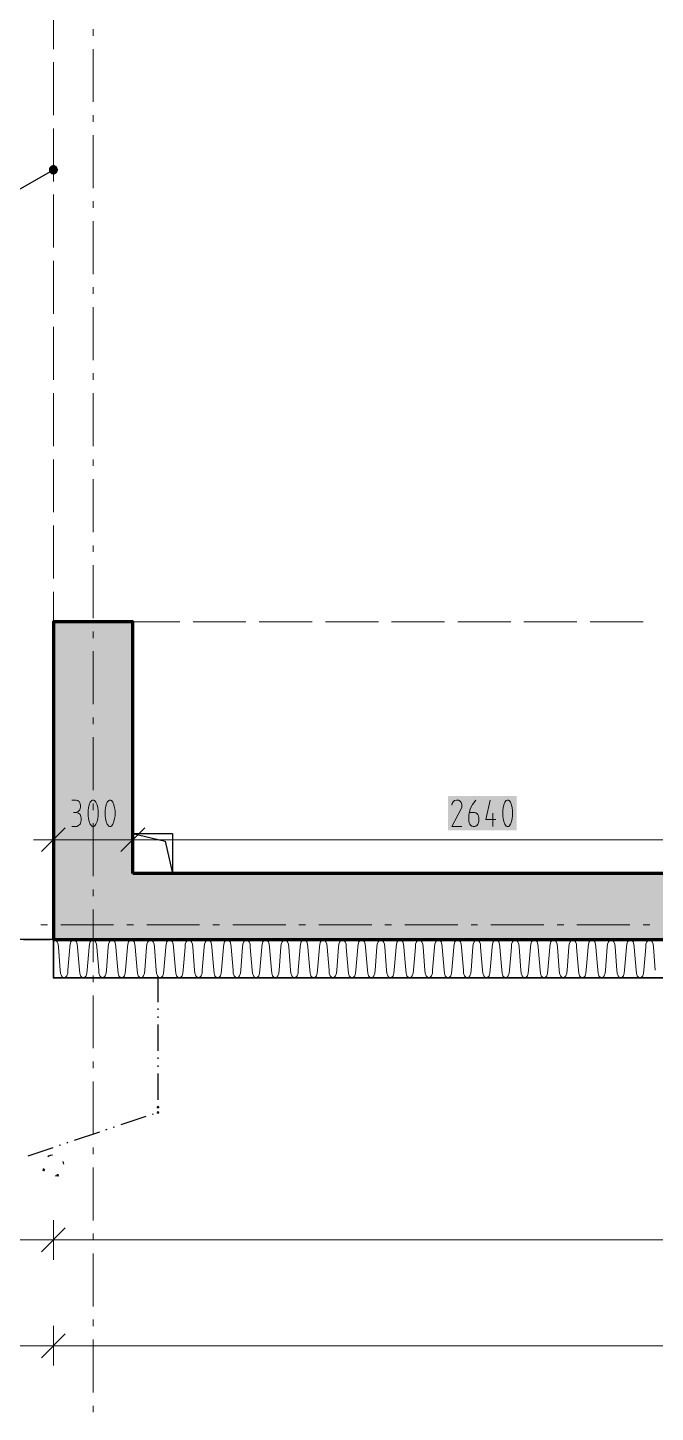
# Model space of a CAD drawing. Header units: millimetres. Extents: x 0 to 594, y 0 to 420.
# Drawn here: x 397.29 to 415.95, y 139.37 to 180.56 of the extents above; entities that cross this region are included whole.
import ezdxf

# ---------------------------------------------------------------- set-up
doc = ezdxf.new("R2010")
doc.units = ezdxf.units.MM
doc.header["$LTSCALE"] = 8
for name, color, linetype in [('PDF_Dokresleni nad rovinou rezu', 7, 'Continuous'), ('PDF_Dokresleni pod rovinou rezu', 7, 'Continuous'), ('PDF_Dopravni znaceni', 7, 'Continuous'), ('PDF_Klempirske vyrobky', 7, 'Continuous'), ('PDF_Koty delkove', 7, 'Continuous'), ('PDF_Obecne 0.25', 7, 'Continuous'), ('PDF_Osy hlavni', 7, 'Continuous'), ('PDF_Popis Zamecnicke vyrobky', 7, 'Continuous'), ('PDF_Prostupy', 7, 'Continuous'), ('PDF_Steny vnitrni', 7, 'Continuous'), ('PDF_Zatepleni', 7, 'Continuous')]:
    doc.layers.add(name, color=color, linetype=linetype)

msp = doc.modelspace()

# ---------------------------------------------------------------- linework, layer by layer
at = {"layer": 'PDF_Dokresleni nad rovinou rezu', "lineweight": 25}
for points in [[(401.162, 152.291), (401.162, 151.575)], [(401.162, 151.378), (401.162, 151.339)], [(401.162, 151.142), (401.162, 151.103)], [(401.162, 150.906), (401.162, 150.118)], [(401.162, 149.921), (401.162, 149.882)], [(401.162, 149.685), (401.162, 149.646)], [(401.162, 149.449), (401.162, 148.662)], [(401.162, 148.465), (401.162, 148.446)], [(400.799, 148.167), (400.053, 147.917)], [(401.023, 148.242), (400.986, 148.229)], [(399.418, 147.705), (398.671, 147.455)], [(399.642, 147.78), (399.605, 147.767)], [(399.866, 147.855), (399.829, 147.842)], [(398.037, 147.242), (397.29, 146.992)], [(398.261, 147.317), (398.223, 147.305)], [(398.485, 147.392), (398.447, 147.38)]]:
    msp.add_lwpolyline(points, dxfattribs=at)
at = {"layer": 'PDF_Dokresleni nad rovinou rezu', "lineweight": 25, "transparency": 33554559}
for points in [[(401.162, 152.341), (401.211, 152.291), (401.112, 152.291), (401.162, 152.242)], [(401.162, 148.495), (401.211, 148.446), (401.112, 148.446), (401.162, 148.397)], [(401.208, 148.304), (401.177, 148.242), (401.146, 148.335), (401.115, 148.273)]]:
    msp.add_solid(points, dxfattribs=at)
at = {"layer": 'PDF_Dokresleni pod rovinou rezu', "lineweight": 25}
msp.add_lwpolyline([(397.165, 153.433), (397.953, 153.433)], dxfattribs=at)
at = {"layer": 'PDF_Dokresleni pod rovinou rezu', "lineweight": 25, "transparency": 33554559}
msp.add_solid([(398.002, 153.433), (398.051, 153.482), (398.051, 153.384), (398.101, 153.433)], dxfattribs=at)
at = {"layer": 'PDF_Dopravni znaceni', "lineweight": 18}
for points in [[(398.051, 181.496), (398.051, 179.921)], [(398.051, 179.528), (398.051, 177.953)], [(398.051, 177.559), (398.051, 175.984)], [(398.051, 175.591), (398.051, 174.016)], [(398.051, 173.622), (398.051, 172.047)], [(398.051, 171.654), (398.051, 170.079)], [(398.051, 169.685), (398.051, 168.11)], [(398.051, 167.717), (398.051, 166.142)], [(398.051, 165.748), (398.051, 164.173)], [(398.051, 163.78), (398.051, 162.882)], [(398.268, 162.882), (399.842, 162.882)], [(400.236, 162.882), (401.811, 162.882)], [(402.205, 162.882), (403.779, 162.882)], [(404.173, 162.882), (405.748, 162.882)], [(406.142, 162.882), (407.716, 162.882)], [(408.11, 162.882), (409.685, 162.882)], [(410.079, 162.882), (411.653, 162.882)], [(412.047, 162.882), (413.622, 162.882)], [(414.016, 162.882), (415.59, 162.882)]]:
    msp.add_lwpolyline(points, dxfattribs=at)
at = {"layer": 'PDF_Dopravni znaceni', "lineweight": 18, "transparency": 33554559}
for points in [[(398.016, 162.882), (398.051, 162.917), (398.051, 162.847), (398.087, 162.882)], [(398.051, 162.917), (398.087, 162.882), (398.016, 162.882), (398.051, 162.847)]]:
    msp.add_solid(points, dxfattribs=at)
at = {"layer": 'PDF_Klempirske vyrobky', "lineweight": 25}
for points in [[(397.752, 146.627), (397.763, 146.579)], [(397.951, 147.006), (397.922, 146.995), (397.883, 146.967)], [(398.027, 147.019), (397.951, 147.006)], [(398.358, 146.75), (398.341, 146.827)], [(398.112, 146.404), (398.18, 146.42)]]:
    msp.add_lwpolyline(points, dxfattribs=at)
at = {"layer": 'PDF_Klempirske vyrobky', "lineweight": 25, "transparency": 33554559}
for points in [[(397.735, 146.619), (397.804, 146.607), (397.723, 146.55), (397.792, 146.539)], [(398.139, 146.391), (398.151, 146.46), (398.208, 146.38), (398.22, 146.448)]]:
    msp.add_solid(points, dxfattribs=at)
at = {"layer": 'PDF_Koty delkove', "lineweight": 18}
for points in [[(398.603, 157.582), (398.729, 157.582), (398.771, 157.57), (398.813, 157.543), (398.834, 157.504), (398.855, 157.426), (398.855, 157.373), (398.834, 157.294), (398.792, 157.241), (398.729, 157.215), (398.645, 157.215)], [(399.369, 157.346), (399.348, 157.438), (399.317, 157.517), (399.275, 157.57), (399.254, 157.582), (399.212, 157.582), (399.191, 157.57), (399.149, 157.517), (399.118, 157.438), (399.096, 157.346), (399.085, 157.268), (399.085, 157.111), (399.096, 157.032), (399.118, 156.94), (399.149, 156.861), (399.191, 156.808), (399.212, 156.795), (399.254, 156.795), (399.275, 156.808), (399.317, 156.861), (399.348, 156.94), (399.369, 157.032), (399.38, 157.111)], [(399.38, 157.111), (399.38, 157.268), (399.369, 157.346)], [(410.43, 157.215), (410.576, 157.215), (410.619, 157.202), (410.65, 157.176), (410.671, 157.149), (410.692, 157.111), (410.702, 157.058), (410.702, 156.953), (410.692, 156.9), (410.671, 156.861), (410.65, 156.835), (410.619, 156.808), (410.576, 156.795), (410.535, 156.795), (410.493, 156.808), (410.461, 156.835), (410.44, 156.861), (410.419, 156.9), (410.408, 156.953), (410.408, 157.137), (410.45, 157.32), (410.513, 157.452), (410.619, 157.582)], [(411.206, 157.005), (410.912, 157.005), (411.039, 157.582)], [(411.71, 157.111), (411.71, 157.268), (411.7, 157.346), (411.679, 157.438), (411.647, 157.517), (411.606, 157.57), (411.584, 157.582), (411.543, 157.582), (411.521, 157.57), (411.48, 157.517), (411.448, 157.438), (411.427, 157.346), (411.416, 157.268), (411.416, 157.111), (411.427, 157.032), (411.448, 156.94), (411.48, 156.861)], [(398.051, 155.811), (398.051, 156.401), (398.051, 156.992)], [(398.603, 156.795), (398.75, 156.795), (398.802, 156.822), (398.844, 156.861), (398.865, 156.926), (398.876, 156.979), (398.876, 157.032), (398.865, 157.097), (398.844, 157.149), (398.802, 157.189), (398.729, 157.215)], [(400.414, 155.811), (400.414, 156.401), (400.414, 156.992)], [(411.123, 156.795), (411.123, 157.189)], [(411.48, 156.861), (411.521, 156.808), (411.543, 156.795), (411.584, 156.795), (411.606, 156.808), (411.647, 156.861), (411.679, 156.94), (411.7, 157.032), (411.71, 157.111)], [(397.697, 156.047), (398.406, 156.756)], [(400.059, 156.047), (400.768, 156.756)], [(398.051, 156.401), (397.461, 156.401)], [(398.051, 156.401), (400.414, 156.401), (421.201, 156.401), (423.563, 156.401), (448.445, 156.401), (449.232, 156.401), (462.224, 156.401), (463.012, 156.401), (466.161, 156.401)], [(398.051, 143.909), (398.051, 144.499), (398.051, 145.09)], [(397.697, 144.145), (398.405, 144.853)], [(97.776, 144.499), (100.65, 144.499), (151.201, 144.499), (200.807, 144.499), (250.414, 144.499), (300.02, 144.499), (348.445, 144.499), (398.051, 144.499), (461.791, 144.499)], [(397.697, 140.995), (398.405, 141.704)], [(398.051, 140.759), (398.051, 141.35), (398.051, 141.94)], [(97.776, 141.35), (100.65, 141.35), (150.02, 141.35), (152.382, 141.35), (199.823, 141.35), (201.792, 141.35), (249.233, 141.35), (251.595, 141.35), (298.839, 141.35), (301.201, 141.35), (348.445, 141.35), (350.807, 141.35), (398.051, 141.35), (469.272, 141.35)]]:
    msp.add_lwpolyline(points, dxfattribs=at)
msp.add_lwpolyline([(399.884, 157.111), (399.884, 157.268), (399.873, 157.346), (399.852, 157.438), (399.821, 157.517), (399.779, 157.57), (399.758, 157.582), (399.716, 157.582), (399.695, 157.57), (399.653, 157.517), (399.622, 157.438), (399.6, 157.346), (399.589, 157.268), (399.589, 157.111), (399.6, 157.032), (399.622, 156.94), (399.653, 156.861), (399.695, 156.808), (399.716, 156.795), (399.758, 156.795), (399.779, 156.808), (399.821, 156.861), (399.852, 156.94), (399.873, 157.032)], close=True, dxfattribs=at)
msp.add_lwpolyline([(410.198, 156.795), (409.904, 156.795), (410.178, 157.32), (410.198, 157.373), (410.198, 157.452, 0.9832), (409.904, 157.426)], format="xyb", dxfattribs=at)
at = {"layer": 'PDF_Koty delkove', "color": 7, "lineweight": 18, "true_color": 0xffffff, "transparency": 33554559}
for points in [[(398.463, 156.677), (400.001, 156.677), (398.463, 157.7), (400.001, 157.7)], [(409.786, 156.677), (411.828, 156.677), (409.786, 157.7), (411.828, 157.7)]]:
    msp.add_solid(points, dxfattribs=at)
at = {"layer": 'PDF_Obecne 0.25', "lineweight": 25}
msp.add_lwpolyline([(398.051, 153.433), (352.776, 153.433)], dxfattribs=at)
at = {"layer": 'PDF_Osy hlavni', "lineweight": 18}
for points in [[(399.232, 180.512), (399.232, 180.315)], [(399.232, 179.921), (399.232, 178.347)], [(399.232, 177.953), (399.232, 177.756)], [(399.232, 177.362), (399.232, 175.788)], [(399.232, 175.394), (399.232, 175.197)], [(399.232, 174.803), (399.232, 173.229)], [(399.232, 172.835), (399.232, 172.638)], [(399.232, 172.244), (399.232, 170.669)], [(399.232, 170.276), (399.232, 170.079)], [(399.232, 169.685), (399.232, 168.11)], [(399.232, 167.717), (399.232, 167.52)], [(399.232, 167.126), (399.232, 165.551)], [(399.232, 165.158), (399.232, 164.961)], [(399.232, 164.567), (399.232, 162.992)], [(399.232, 162.599), (399.232, 162.402)], [(399.232, 162.008), (399.232, 160.433)], [(399.232, 160.04), (399.232, 159.843)], [(399.232, 159.449), (399.232, 157.874)], [(399.232, 157.481), (399.232, 157.284)], [(399.232, 156.89), (399.232, 155.315)], [(399.232, 154.921), (399.232, 154.725)], [(399.232, 154.331), (399.232, 152.756)], [(397.677, 153.866), (397.874, 153.866)], [(398.268, 153.866), (399.842, 153.866)], [(400.236, 153.866), (400.433, 153.866)], [(400.827, 153.866), (402.401, 153.866)], [(402.795, 153.866), (402.992, 153.866)], [(403.386, 153.866), (404.96, 153.866)], [(405.354, 153.866), (405.551, 153.866)], [(405.945, 153.866), (407.519, 153.866)], [(407.913, 153.866), (408.11, 153.866)], [(408.504, 153.866), (410.079, 153.866)], [(410.472, 153.866), (410.669, 153.866)], [(411.063, 153.866), (412.638, 153.866)], [(413.031, 153.866), (413.228, 153.866)], [(413.622, 153.866), (415.197, 153.866)], [(415.59, 153.866), (415.787, 153.866)], [(399.232, 152.362), (399.232, 152.166)], [(399.232, 151.772), (399.232, 150.197)], [(399.232, 149.803), (399.232, 149.607)], [(399.232, 149.213), (399.232, 147.638)], [(399.232, 147.244), (399.232, 147.047)], [(399.232, 146.654), (399.232, 145.079)], [(399.232, 144.685), (399.232, 144.488)], [(399.232, 144.095), (399.232, 142.52)], [(399.232, 142.126), (399.232, 141.929)], [(399.232, 141.536), (399.232, 139.961)], [(399.232, 139.567), (399.232, 139.37)]]:
    msp.add_lwpolyline(points, dxfattribs=at)
at = {"layer": 'PDF_Popis Zamecnicke vyrobky', "lineweight": 25}
for points in [[(396.066, 175.195), (398.051, 176.329)], [(397.993, 176.432), (397.993, 176.432)], [(398.154, 176.388), (398.154, 176.388)], [(397.949, 176.27), (397.949, 176.27)], [(398.11, 176.226), (398.11, 176.226)]]:
    msp.add_lwpolyline(points, dxfattribs=at)
msp.add_lwpolyline([(398.154, 176.388), (398.143, 176.404), (398.13, 176.417), (398.114, 176.429), (398.097, 176.438), (398.079, 176.444), (398.06, 176.447), (398.041, 176.447), (398.022, 176.443), (398.003, 176.437), (397.986, 176.428), (397.971, 176.416), (397.958, 176.402), (397.948, 176.386), (397.94, 176.368), (397.935, 176.349), (397.933, 176.33), (397.935, 176.311), (397.939, 176.292), (397.947, 176.274), (397.957, 176.258), (397.97, 176.244), (397.985, 176.232), (398.001, 176.222), (398.019, 176.215), (398.038, 176.212), (398.058, 176.211), (398.077, 176.214), (398.095, 176.219), (398.112, 176.228), (398.128, 176.239), (398.142, 176.253), (398.153, 176.269), (398.161, 176.286), (398.167, 176.304), (398.169, 176.323), (398.169, 176.343), (398.165, 176.362), (398.158, 176.38)], close=True, dxfattribs=at)
at = {"layer": 'PDF_Popis Zamecnicke vyrobky', "lineweight": 25, "transparency": 33554559}
for points in [[(397.934, 176.33), (398.05, 176.212), (397.95, 176.388)], [(397.992, 176.227), (397.934, 176.33), (397.949, 176.27)], [(397.934, 176.33), (397.992, 176.227), (398.05, 176.212)], [(397.95, 176.388), (398.11, 176.226), (397.993, 176.432)], [(397.95, 176.388), (398.05, 176.212), (398.11, 176.226)], [(397.993, 176.432), (398.153, 176.27), (398.052, 176.447)], [(397.993, 176.432), (398.11, 176.226), (398.153, 176.27)], [(398.052, 176.447), (398.153, 176.27), (398.169, 176.328)], [(398.052, 176.447), (398.169, 176.328), (398.11, 176.431)], [(398.11, 176.431), (398.169, 176.328), (398.154, 176.388)]]:
    msp.add_solid(points, dxfattribs=at)
at = {"layer": 'PDF_Prostupy', "lineweight": 25}
msp.add_lwpolyline([(400.414, 155.402), (400.414, 156.583), (401.595, 156.583), (401.595, 155.402)], close=True, dxfattribs=at)
msp.add_lwpolyline([(400.414, 156.583), (401.372, 156.36), (401.595, 155.402)], dxfattribs=at)
at = {"layer": 'PDF_Steny vnitrni', "lineweight": 70}
for points in [[(398.051, 155.402), (398.051, 155.402), (398.051, 153.433), (466.161, 153.433), (468.13, 153.433), (468.13, 202.921), (466.161, 202.921), (455.177, 202.921), (453.996, 202.921), (441.476, 202.921), (441.476, 202.724), (441.476, 200.953), (466.161, 200.953)], [(400.414, 155.402), (400.414, 162.882), (398.051, 162.882), (398.051, 155.402)], [(421.201, 155.402), (400.414, 155.402)]]:
    msp.add_lwpolyline(points, dxfattribs=at)
at = {"layer": 'PDF_Steny vnitrni', "color": 9, "lineweight": 9, "true_color": 0xc0c0c0, "transparency": 33554559}
for points in [[(398.051, 162.882), (398.051, 155.402), (400.414, 162.882), (400.414, 155.402)], [(398.051, 153.433), (466.161, 153.433), (398.051, 155.402), (466.161, 155.402)]]:
    msp.add_solid(points, dxfattribs=at)
at = {"layer": 'PDF_Zatepleni', "lineweight": 9}
for points in [[(398.073, 153.433), (398.051, 153.422)], [(398.199, 153.205), (398.191, 153.293), (398.166, 153.367), (398.128, 153.417), (398.097, 153.433)], [(398.643, 153.433), (398.612, 153.417), (398.574, 153.367), (398.549, 153.293), (398.541, 153.205)], [(398.77, 153.205), (398.761, 153.293), (398.737, 153.367), (398.699, 153.417), (398.667, 153.433)], [(399.214, 153.433), (399.182, 153.417), (399.145, 153.367), (399.12, 153.293), (399.112, 153.205)], [(399.341, 153.205), (399.332, 153.293), (399.307, 153.367), (399.27, 153.417), (399.238, 153.433)], [(399.785, 153.433), (399.753, 153.417), (399.716, 153.367), (399.691, 153.293), (399.682, 153.205)], [(399.912, 153.205), (399.903, 153.293), (399.878, 153.367), (399.841, 153.417), (399.809, 153.433)], [(400.356, 153.433), (400.324, 153.417), (400.287, 153.367), (400.262, 153.293), (400.253, 153.205)], [(400.483, 153.205), (400.474, 153.293), (400.449, 153.367), (400.412, 153.417), (400.38, 153.433)], [(400.927, 153.433), (400.895, 153.417), (400.858, 153.367), (400.833, 153.293), (400.824, 153.205)], [(401.054, 153.205), (401.045, 153.293), (401.02, 153.367), (400.983, 153.417), (400.951, 153.433)], [(401.498, 153.433), (401.466, 153.417), (401.429, 153.367), (401.404, 153.293), (401.395, 153.205)], [(401.625, 153.205), (401.616, 153.293), (401.591, 153.367), (401.554, 153.417), (401.522, 153.433)], [(402.069, 153.433), (402.037, 153.417), (402, 153.367), (401.975, 153.293), (401.966, 153.205)], [(402.195, 153.205), (402.187, 153.293), (402.162, 153.367), (402.125, 153.417), (402.093, 153.433)], [(402.64, 153.433), (402.608, 153.417), (402.57, 153.367), (402.546, 153.293), (402.537, 153.205)], [(402.733, 153.367), (402.695, 153.417), (402.664, 153.433)], [(402.766, 153.205), (402.758, 153.293), (402.733, 153.367)], [(403.21, 153.433), (403.178, 153.417), (403.141, 153.367), (403.116, 153.293), (403.108, 153.205)], [(403.337, 153.205), (403.328, 153.293), (403.304, 153.367), (403.266, 153.417), (403.234, 153.433)], [(403.781, 153.433), (403.749, 153.417), (403.712, 153.367), (403.687, 153.293), (403.679, 153.205)], [(403.965, 152.52), (403.908, 153.205), (403.899, 153.293), (403.874, 153.367), (403.837, 153.417), (403.805, 153.433)], [(404.352, 153.433), (404.32, 153.417), (404.283, 153.367), (404.258, 153.293), (404.249, 153.205)], [(404.479, 153.205), (404.47, 153.293), (404.445, 153.367), (404.408, 153.417), (404.376, 153.433)], [(404.923, 153.433), (404.891, 153.417), (404.854, 153.367), (404.829, 153.293), (404.82, 153.205)], [(405.05, 153.205), (405.041, 153.293), (405.016, 153.367), (404.979, 153.417), (404.947, 153.433)], [(405.494, 153.433), (405.462, 153.417), (405.425, 153.367), (405.4, 153.293), (405.391, 153.205)], [(405.621, 153.205), (405.612, 153.293), (405.587, 153.367), (405.55, 153.417), (405.518, 153.433)], [(406.065, 153.433), (406.033, 153.417), (405.996, 153.367), (405.971, 153.293), (405.962, 153.205)], [(406.191, 153.205), (406.183, 153.293), (406.158, 153.367), (406.121, 153.417), (406.089, 153.433)], [(406.636, 153.433), (406.604, 153.417), (406.566, 153.367), (406.542, 153.293), (406.533, 153.205)], [(406.819, 152.52), (406.762, 153.205), (406.754, 153.293), (406.729, 153.367), (406.691, 153.417), (406.66, 153.433)], [(407.206, 153.433), (407.175, 153.417), (407.137, 153.367), (407.112, 153.293), (407.104, 153.205)], [(407.333, 153.205), (407.324, 153.293), (407.3, 153.367), (407.262, 153.417), (407.23, 153.433)], [(407.777, 153.433), (407.745, 153.417), (407.708, 153.367), (407.683, 153.293), (407.675, 153.205)], [(407.904, 153.205), (407.895, 153.293), (407.87, 153.367), (407.833, 153.417), (407.801, 153.433)], [(408.348, 153.433), (408.316, 153.417), (408.279, 153.367), (408.254, 153.293), (408.245, 153.205)], [(408.475, 153.205), (408.466, 153.293), (408.441, 153.367), (408.404, 153.417), (408.372, 153.433)], [(408.919, 153.433), (408.887, 153.417), (408.85, 153.367), (408.825, 153.293), (408.816, 153.205)], [(409.046, 153.205), (409.037, 153.293), (409.012, 153.367), (408.975, 153.417), (408.943, 153.433)], [(409.49, 153.433), (409.458, 153.417), (409.421, 153.367), (409.396, 153.293), (409.387, 153.205)], [(409.514, 153.433), (409.546, 153.417), (409.583, 153.367), (409.608, 153.293), (409.617, 153.205), (409.673, 152.52), (409.682, 152.432), (409.707, 152.358), (409.744, 152.309), (409.787, 152.291)], [(410.061, 153.433), (410.029, 153.417), (409.992, 153.367), (409.967, 153.293), (409.958, 153.205)], [(410.188, 153.205), (410.179, 153.293), (410.154, 153.367), (410.117, 153.417), (410.085, 153.433)], [(410.632, 153.433), (410.6, 153.417), (410.563, 153.367), (410.538, 153.293), (410.529, 153.205)], [(410.758, 153.205), (410.75, 153.293), (410.725, 153.367), (410.688, 153.417), (410.656, 153.433)], [(411.133, 153.367), (411.108, 153.293), (411.1, 153.205)], [(411.203, 153.433), (411.171, 153.417), (411.133, 153.367)], [(411.329, 153.205), (411.321, 153.293), (411.296, 153.367), (411.258, 153.417), (411.227, 153.433)], [(411.773, 153.433), (411.741, 153.417), (411.704, 153.367), (411.679, 153.293), (411.671, 153.205), (411.614, 152.52)], [(411.9, 153.205), (411.891, 153.293), (411.867, 153.367), (411.829, 153.417), (411.797, 153.433)], [(412.344, 153.433), (412.312, 153.417), (412.275, 153.367), (412.25, 153.293), (412.241, 153.205), (412.185, 152.52)], [(412.471, 153.205), (412.462, 153.293), (412.437, 153.367), (412.4, 153.417), (412.368, 153.433)], [(412.915, 153.433), (412.883, 153.417), (412.846, 153.367), (412.821, 153.293), (412.812, 153.205), (412.756, 152.52)], [(413.042, 153.205), (413.033, 153.293), (413.008, 153.367), (412.971, 153.417), (412.939, 153.433)], [(413.486, 153.433), (413.454, 153.417), (413.417, 153.367), (413.392, 153.293), (413.383, 153.205), (413.327, 152.52)], [(413.613, 153.205), (413.604, 153.293), (413.579, 153.367), (413.542, 153.417), (413.51, 153.433)], [(414.057, 153.433), (414.025, 153.417), (413.988, 153.367), (413.963, 153.293), (413.954, 153.205)], [(414.184, 153.205), (414.175, 153.293), (414.15, 153.367), (414.113, 153.417), (414.081, 153.433)], [(414.628, 153.433), (414.596, 153.417), (414.559, 153.367), (414.534, 153.293), (414.525, 153.205), (414.468, 152.52)], [(414.754, 153.205), (414.746, 153.293), (414.721, 153.367), (414.684, 153.417), (414.652, 153.433)], [(415.199, 153.433), (415.167, 153.417), (415.129, 153.367), (415.105, 153.293), (415.096, 153.205), (415.039, 152.52)], [(415.325, 153.205), (415.317, 153.293), (415.292, 153.367), (415.254, 153.417), (415.223, 153.433)], [(415.769, 153.433), (415.738, 153.417), (415.7, 153.367), (415.675, 153.293), (415.667, 153.205), (415.61, 152.52)], [(415.896, 153.205), (415.887, 153.293), (415.863, 153.367), (415.825, 153.417), (415.793, 153.433)], [(398.256, 152.52), (398.199, 153.205)], [(398.541, 153.205), (398.484, 152.52)], [(398.541, 153.205), (398.541, 153.205)], [(398.827, 152.52), (398.77, 153.205)], [(399.112, 153.205), (399.055, 152.52)], [(399.112, 153.205), (399.112, 153.205)], [(399.398, 152.52), (399.341, 153.205)], [(399.682, 153.205), (399.626, 152.52)], [(399.682, 153.205), (399.682, 153.205)], [(399.968, 152.52), (399.912, 153.205)], [(400.253, 153.205), (400.197, 152.52)], [(400.253, 153.205), (400.253, 153.205)], [(400.539, 152.52), (400.483, 153.205)], [(400.824, 153.205), (400.768, 152.52)], [(400.824, 153.205), (400.824, 153.205)], [(401.11, 152.52), (401.054, 153.205)], [(401.395, 153.205), (401.339, 152.52)], [(401.395, 153.205), (401.395, 153.205)], [(401.681, 152.52), (401.625, 153.205)], [(401.966, 153.205), (401.909, 152.52)], [(401.966, 153.205), (401.966, 153.205)], [(402.252, 152.52), (402.195, 153.205)], [(402.537, 153.205), (402.48, 152.52)], [(402.537, 153.205), (402.537, 153.205)], [(402.823, 152.52), (402.766, 153.205)], [(403.108, 153.205), (403.051, 152.52)], [(403.108, 153.205), (403.108, 153.205)], [(403.394, 152.52), (403.337, 153.205)], [(403.679, 153.205), (403.622, 152.52)], [(403.679, 153.205), (403.679, 153.205)], [(403.679, 153.205), (403.679, 153.205)], [(404.249, 153.205), (404.193, 152.52)], [(404.249, 153.205), (404.249, 153.205)], [(404.535, 152.52), (404.479, 153.205)], [(404.82, 153.205), (404.764, 152.52)], [(404.82, 153.205), (404.82, 153.205)], [(405.106, 152.52), (405.05, 153.205)], [(405.391, 153.205), (405.335, 152.52)], [(405.391, 153.205), (405.391, 153.205)], [(405.677, 152.52), (405.621, 153.205)], [(405.962, 153.205), (405.905, 152.52)], [(405.962, 153.205), (405.962, 153.205)], [(406.248, 152.52), (406.191, 153.205)], [(406.533, 153.205), (406.476, 152.52)], [(406.533, 153.205), (406.533, 153.205)], [(407.104, 153.205), (407.047, 152.52)], [(407.104, 153.205), (407.104, 153.205)], [(407.39, 152.52), (407.333, 153.205)], [(407.675, 153.205), (407.618, 152.52)], [(407.675, 153.205), (407.675, 153.205)], [(407.961, 152.52), (407.904, 153.205)], [(408.245, 153.205), (408.189, 152.52)], [(408.245, 153.205), (408.245, 153.205)], [(408.475, 153.205), (408.531, 152.52), (408.54, 152.432), (408.565, 152.358), (408.602, 152.309), (408.646, 152.291)], [(408.816, 153.205), (408.76, 152.52)], [(408.816, 153.205), (408.816, 153.205)], [(409.102, 152.52), (409.046, 153.205)], [(409.387, 153.205), (409.331, 152.52)], [(409.387, 153.205), (409.387, 153.205)], [(409.958, 153.205), (409.902, 152.52)], [(409.958, 153.205), (409.958, 153.205)], [(410.244, 152.52), (410.188, 153.205)], [(410.529, 153.205), (410.472, 152.52)], [(410.529, 153.205), (410.529, 153.205)], [(410.815, 152.52), (410.758, 153.205)], [(411.1, 153.205), (411.043, 152.52)], [(411.1, 153.205), (411.1, 153.205)], [(411.386, 152.52), (411.329, 153.205)], [(411.671, 153.205), (411.671, 153.205)], [(411.957, 152.52), (411.9, 153.205)], [(412.241, 153.205), (412.241, 153.205)], [(412.527, 152.52), (412.471, 153.205)], [(412.812, 153.205), (412.812, 153.205)], [(413.098, 152.52), (413.042, 153.205)], [(413.383, 153.205), (413.383, 153.205)], [(413.669, 152.52), (413.613, 153.205)], [(413.954, 153.205), (413.898, 152.52)], [(413.954, 153.205), (413.954, 153.205)], [(414.24, 152.52), (414.184, 153.205)], [(414.525, 153.205), (414.525, 153.205)], [(414.811, 152.52), (414.754, 153.205)], [(415.096, 153.205), (415.096, 153.205)], [(415.382, 152.52), (415.325, 153.205)], [(415.667, 153.205), (415.667, 153.205)], [(415.953, 152.52), (415.896, 153.205)], [(398.256, 152.52), (398.265, 152.432), (398.289, 152.358), (398.326, 152.309), (398.37, 152.291)], [(398.37, 152.291), (398.414, 152.309), (398.451, 152.358), (398.476, 152.432), (398.484, 152.52)], [(398.827, 152.52), (398.835, 152.432), (398.86, 152.358), (398.897, 152.309), (398.941, 152.291)], [(398.941, 152.291), (398.985, 152.309), (399.022, 152.358), (399.046, 152.432), (399.055, 152.52)], [(399.398, 152.52), (399.406, 152.432), (399.431, 152.358), (399.468, 152.309), (399.512, 152.291)], [(399.512, 152.291), (399.555, 152.309), (399.592, 152.358), (399.617, 152.432), (399.626, 152.52)], [(399.968, 152.52), (399.977, 152.432), (400.002, 152.358), (400.039, 152.309), (400.083, 152.291)], [(400.083, 152.291), (400.126, 152.309), (400.163, 152.358), (400.188, 152.432), (400.197, 152.52)], [(400.539, 152.52), (400.548, 152.432), (400.573, 152.358), (400.61, 152.309), (400.653, 152.291)], [(400.653, 152.291), (400.697, 152.309), (400.734, 152.358), (400.759, 152.432), (400.768, 152.52)], [(401.11, 152.52), (401.119, 152.432), (401.144, 152.358), (401.181, 152.309), (401.224, 152.291)], [(401.224, 152.291), (401.268, 152.309), (401.305, 152.358), (401.33, 152.432), (401.339, 152.52)], [(401.681, 152.52), (401.69, 152.432), (401.714, 152.358), (401.752, 152.309), (401.795, 152.291)], [(401.795, 152.291), (401.839, 152.309), (401.876, 152.358), (401.901, 152.432), (401.909, 152.52)], [(402.252, 152.52), (402.261, 152.432), (402.285, 152.358), (402.322, 152.309), (402.366, 152.291)], [(402.366, 152.291), (402.41, 152.309), (402.447, 152.358), (402.472, 152.432), (402.48, 152.52)], [(402.823, 152.52), (402.831, 152.432), (402.856, 152.358)], [(402.937, 152.291), (402.981, 152.309), (403.018, 152.358), (403.042, 152.432), (403.051, 152.52)], [(403.394, 152.52), (403.402, 152.432), (403.427, 152.358), (403.464, 152.309), (403.508, 152.291)], [(403.508, 152.291), (403.552, 152.309), (403.589, 152.358), (403.613, 152.432), (403.622, 152.52)], [(403.965, 152.52), (403.973, 152.432), (403.998, 152.358), (404.035, 152.309), (404.079, 152.291)], [(404.079, 152.291), (404.122, 152.309), (404.159, 152.358), (404.184, 152.432), (404.193, 152.52)], [(404.535, 152.52), (404.544, 152.432), (404.569, 152.358), (404.606, 152.309), (404.65, 152.291)], [(404.65, 152.291), (404.693, 152.309), (404.73, 152.358), (404.755, 152.432), (404.764, 152.52)], [(405.106, 152.52), (405.115, 152.432), (405.14, 152.358), (405.177, 152.309), (405.22, 152.291)], [(405.22, 152.291), (405.264, 152.309), (405.301, 152.358), (405.326, 152.432), (405.335, 152.52)], [(405.677, 152.52), (405.686, 152.432), (405.711, 152.358), (405.748, 152.309), (405.791, 152.291)], [(405.791, 152.291), (405.835, 152.309), (405.872, 152.358), (405.897, 152.432), (405.905, 152.52)], [(406.248, 152.52), (406.257, 152.432), (406.281, 152.358), (406.318, 152.309), (406.362, 152.291)], [(406.362, 152.291), (406.406, 152.309), (406.443, 152.358), (406.468, 152.432), (406.476, 152.52)], [(406.819, 152.52), (406.828, 152.432), (406.852, 152.358), (406.889, 152.309), (406.933, 152.291)], [(406.933, 152.291), (406.977, 152.309), (407.014, 152.358), (407.039, 152.432), (407.047, 152.52)], [(407.39, 152.52), (407.398, 152.432), (407.423, 152.358), (407.46, 152.309), (407.504, 152.291)], [(407.504, 152.291), (407.548, 152.309), (407.585, 152.358), (407.609, 152.432), (407.618, 152.52)], [(407.961, 152.52), (407.969, 152.432), (407.994, 152.358), (408.031, 152.309), (408.075, 152.291)], [(408.075, 152.291), (408.118, 152.309), (408.155, 152.358), (408.18, 152.432), (408.189, 152.52)], [(408.646, 152.291), (408.689, 152.309), (408.726, 152.358), (408.751, 152.432), (408.76, 152.52)], [(409.102, 152.52), (409.111, 152.432), (409.136, 152.358), (409.173, 152.309), (409.216, 152.291)], [(409.216, 152.291), (409.26, 152.309), (409.297, 152.358), (409.322, 152.432), (409.331, 152.52)], [(409.787, 152.291), (409.831, 152.309), (409.868, 152.358), (409.893, 152.432), (409.902, 152.52)], [(410.244, 152.52), (410.253, 152.432), (410.277, 152.358), (410.315, 152.309), (410.358, 152.291)], [(410.358, 152.291), (410.402, 152.309), (410.439, 152.358), (410.464, 152.432), (410.472, 152.52)], [(410.815, 152.52), (410.824, 152.432), (410.848, 152.358), (410.885, 152.309), (410.929, 152.291)], [(410.929, 152.291), (410.973, 152.309), (411.01, 152.358), (411.035, 152.432), (411.043, 152.52)], [(411.386, 152.52), (411.394, 152.432), (411.419, 152.358), (411.456, 152.309), (411.5, 152.291)], [(411.581, 152.358), (411.605, 152.432), (411.614, 152.52)], [(411.957, 152.52), (411.965, 152.432), (411.99, 152.358), (412.027, 152.309), (412.071, 152.291)], [(412.071, 152.291), (412.114, 152.309), (412.152, 152.358), (412.176, 152.432), (412.185, 152.52)], [(412.527, 152.52), (412.536, 152.432), (412.561, 152.358), (412.598, 152.309), (412.642, 152.291)], [(412.642, 152.291), (412.685, 152.309), (412.722, 152.358), (412.747, 152.432), (412.756, 152.52)], [(413.098, 152.52), (413.107, 152.432), (413.132, 152.358), (413.169, 152.309), (413.213, 152.291)], [(413.213, 152.291), (413.256, 152.309), (413.293, 152.358), (413.318, 152.432), (413.327, 152.52)], [(413.669, 152.52), (413.678, 152.432), (413.703, 152.358), (413.74, 152.309), (413.783, 152.291)], [(413.783, 152.291), (413.827, 152.309), (413.864, 152.358), (413.889, 152.432), (413.898, 152.52)], [(414.24, 152.52), (414.249, 152.432), (414.274, 152.358), (414.311, 152.309), (414.354, 152.291)], [(414.354, 152.291), (414.398, 152.309), (414.435, 152.358), (414.46, 152.432), (414.468, 152.52)], [(414.811, 152.52), (414.82, 152.432), (414.844, 152.358), (414.881, 152.309), (414.925, 152.291)], [(414.925, 152.291), (414.969, 152.309), (415.006, 152.358), (415.031, 152.432), (415.039, 152.52)], [(415.382, 152.52), (415.391, 152.432), (415.415, 152.358), (415.452, 152.309), (415.496, 152.291)], [(415.496, 152.291), (415.54, 152.309), (415.577, 152.358), (415.601, 152.432), (415.61, 152.52)], [(402.856, 152.358), (402.893, 152.309), (402.937, 152.291)], [(411.5, 152.291), (411.544, 152.309), (411.581, 152.358)]]:
    msp.add_lwpolyline(points, dxfattribs=at)
at = {"layer": 'PDF_Zatepleni', "lineweight": 35}
msp.add_lwpolyline([(468.13, 153.433), (466.161, 153.433), (398.051, 153.433), (398.051, 152.291), (469.272, 152.291), (469.272, 153.433)], dxfattribs=at)
at = {"layer": 'PDF_Zatepleni', "lineweight": 9, "transparency": 33554559}
for points in [[(398.484, 152.537), (398.502, 152.52), (398.466, 152.52), (398.484, 152.502)], [(399.055, 152.537), (399.073, 152.52), (399.037, 152.52), (399.055, 152.502)], [(399.626, 152.537), (399.644, 152.52), (399.608, 152.52), (399.626, 152.502)], [(400.197, 152.537), (400.215, 152.52), (400.179, 152.52), (400.197, 152.502)], [(400.768, 152.537), (400.785, 152.52), (400.75, 152.52), (400.768, 152.502)], [(401.339, 152.537), (401.356, 152.52), (401.321, 152.52), (401.339, 152.502)], [(401.909, 152.537), (401.927, 152.52), (401.892, 152.52), (401.909, 152.502)], [(402.48, 152.537), (402.498, 152.52), (402.463, 152.52), (402.48, 152.502)], [(403.051, 152.537), (403.069, 152.52), (403.033, 152.52), (403.051, 152.502)], [(403.622, 152.537), (403.64, 152.52), (403.604, 152.52), (403.622, 152.502)], [(404.193, 152.537), (404.211, 152.52), (404.175, 152.52), (404.193, 152.502)], [(404.764, 152.537), (404.781, 152.52), (404.746, 152.52), (404.764, 152.502)], [(405.335, 152.537), (405.352, 152.52), (405.317, 152.52), (405.335, 152.502)], [(405.905, 152.537), (405.923, 152.52), (405.888, 152.52), (405.905, 152.502)], [(406.476, 152.537), (406.494, 152.52), (406.459, 152.52), (406.476, 152.502)], [(407.047, 152.537), (407.065, 152.52), (407.029, 152.52), (407.047, 152.502)], [(407.618, 152.537), (407.636, 152.52), (407.6, 152.52), (407.618, 152.502)], [(408.189, 152.537), (408.207, 152.52), (408.171, 152.52), (408.189, 152.502)], [(408.76, 152.537), (408.777, 152.52), (408.742, 152.52), (408.76, 152.502)], [(409.331, 152.537), (409.348, 152.52), (409.313, 152.52), (409.331, 152.502)], [(409.902, 152.537), (409.919, 152.52), (409.884, 152.52), (409.902, 152.502)], [(410.472, 152.537), (410.49, 152.52), (410.455, 152.52), (410.472, 152.502)], [(411.043, 152.537), (411.061, 152.52), (411.026, 152.52), (411.043, 152.502)], [(411.614, 152.537), (411.632, 152.52), (411.596, 152.52), (411.614, 152.502)], [(412.185, 152.537), (412.203, 152.52), (412.167, 152.52), (412.185, 152.502)], [(412.756, 152.537), (412.774, 152.52), (412.738, 152.52), (412.756, 152.502)], [(413.327, 152.537), (413.344, 152.52), (413.309, 152.52), (413.327, 152.502)], [(413.898, 152.537), (413.915, 152.52), (413.88, 152.52), (413.898, 152.502)], [(414.468, 152.537), (414.486, 152.52), (414.451, 152.52), (414.468, 152.502)], [(415.039, 152.537), (415.057, 152.52), (415.022, 152.52), (415.039, 152.502)], [(415.61, 152.537), (415.628, 152.52), (415.592, 152.52), (415.61, 152.502)]]:
    msp.add_solid(points, dxfattribs=at)

doc.saveas('drawing.dxf')
